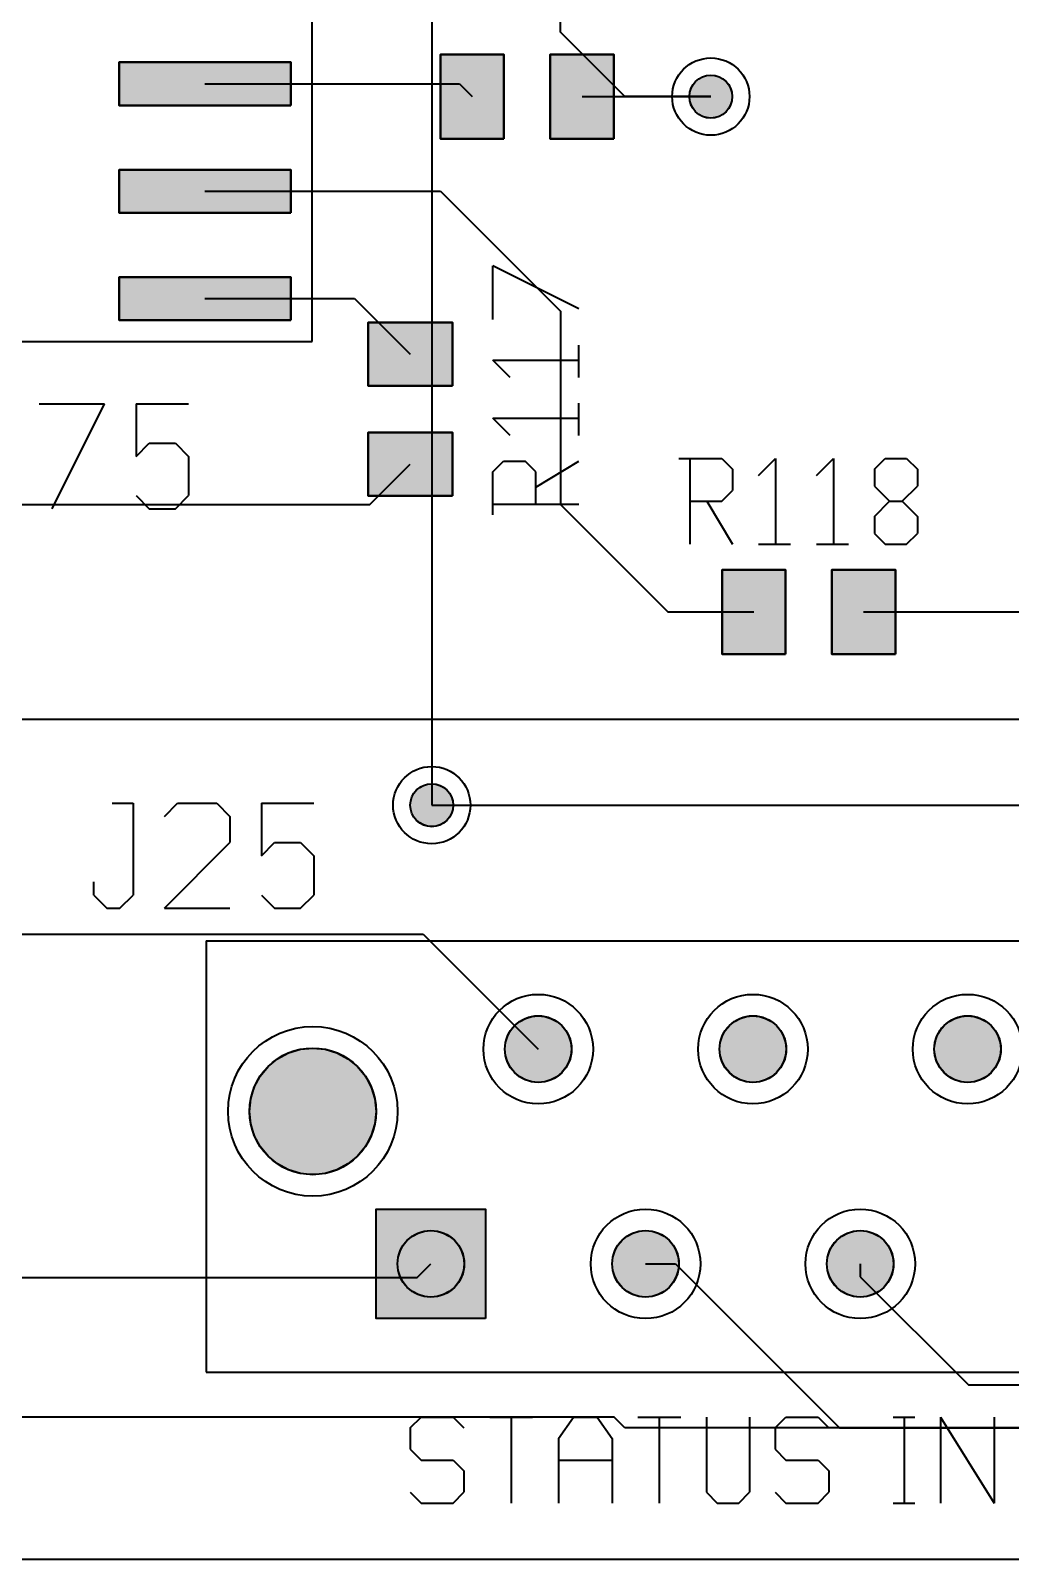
# Model space of a CAD drawing. Header units: millimetres. Extents: x 2 to 157, y 2 to 78.
# Drawn here: x 58.04 to 69.64, y 2.11 to 20.2 of the extents above; entities that cross this region are included whole.
import ezdxf

# ---------------------------------------------------------------- set-up
doc = ezdxf.new("R2010")
doc.units = ezdxf.units.MM
for name, color, linetype in [('bottom_copper', 7, 'Continuous'), ('bottom_silk', 7, 'Continuous'), ('drill_plated', 7, 'Continuous'), ('outline', 7, 'Continuous'), ('top_copper', 7, 'Continuous'), ('top_silk', 7, 'Continuous')]:
    doc.layers.add(name, color=color, linetype=linetype)

msp = doc.modelspace()

# ---------------------------------------------------------------- hatches: boundary and pattern name
at = {"layer": 'bottom_copper', "lineweight": 40}
for points in [[(66.34, 19.368), (66.325, 19.32), (66.302, 19.276), (66.27, 19.238), (66.232, 19.206), (66.188, 19.183), (66.14, 19.168), (66.091, 19.163), (66.041, 19.168), (65.994, 19.183), (65.95, 19.206), (65.911, 19.238), (65.88, 19.276), (65.856, 19.32), (65.842, 19.368), (65.837, 19.418), (65.842, 19.467), (65.856, 19.515), (65.88, 19.559), (65.911, 19.597), (65.95, 19.629), (65.994, 19.652), (66.041, 19.667), (66.091, 19.672), (66.14, 19.667), (66.188, 19.652), (66.232, 19.629), (66.27, 19.597), (66.302, 19.559), (66.325, 19.515), (66.34, 19.467), (66.345, 19.418), (66.34, 19.368)], [(63.038, 10.986), (63.023, 10.938), (63, 10.894), (62.968, 10.856), (62.93, 10.824), (62.886, 10.801), (62.838, 10.786), (62.789, 10.781), (62.739, 10.786), (62.692, 10.801), (62.648, 10.824), (62.609, 10.856), (62.578, 10.894), (62.554, 10.938), (62.54, 10.986), (62.535, 11.036), (62.54, 11.085), (62.554, 11.133), (62.578, 11.177), (62.609, 11.215), (62.648, 11.247), (62.692, 11.27), (62.739, 11.285), (62.789, 11.29), (62.838, 11.285), (62.886, 11.27), (62.93, 11.247), (62.968, 11.215), (63, 11.177), (63.023, 11.133), (63.038, 11.085), (63.043, 11.036), (63.038, 10.986)], [(64.435, 8.073), (64.412, 8), (64.376, 7.932), (64.327, 7.872), (64.267, 7.823), (64.199, 7.787), (64.125, 7.764), (64.049, 7.757), (63.972, 7.764), (63.898, 7.787), (63.83, 7.823), (63.77, 7.872), (63.721, 7.932), (63.685, 8), (63.662, 8.073), (63.655, 8.15), (63.662, 8.227), (63.685, 8.301), (63.721, 8.369), (63.77, 8.429), (63.83, 8.478), (63.898, 8.514), (63.972, 8.536), (64.049, 8.544), (64.125, 8.536), (64.199, 8.514), (64.267, 8.478), (64.327, 8.429), (64.376, 8.369), (64.412, 8.301), (64.435, 8.227), (64.442, 8.15), (64.435, 8.073)], [(66.975, 8.073), (66.952, 8), (66.916, 7.932), (66.867, 7.872), (66.807, 7.823), (66.739, 7.787), (66.665, 7.764), (66.589, 7.757), (66.512, 7.764), (66.438, 7.787), (66.37, 7.823), (66.31, 7.872), (66.261, 7.932), (66.225, 8), (66.202, 8.073), (66.195, 8.15), (66.202, 8.227), (66.225, 8.301), (66.261, 8.369), (66.31, 8.429), (66.37, 8.478), (66.438, 8.514), (66.512, 8.536), (66.589, 8.544), (66.665, 8.536), (66.739, 8.514), (66.807, 8.478), (66.867, 8.429), (66.916, 8.369), (66.952, 8.301), (66.975, 8.227), (66.982, 8.15), (66.975, 8.073)], [(69.515, 8.073), (69.492, 8), (69.456, 7.932), (69.407, 7.872), (69.347, 7.823), (69.279, 7.787), (69.205, 7.764), (69.129, 7.757), (69.052, 7.764), (68.978, 7.787), (68.91, 7.823), (68.85, 7.872), (68.801, 7.932), (68.765, 8), (68.742, 8.073), (68.735, 8.15), (68.742, 8.227), (68.765, 8.301), (68.801, 8.369), (68.85, 8.429), (68.91, 8.478), (68.978, 8.514), (69.052, 8.536), (69.129, 8.544), (69.205, 8.536), (69.279, 8.514), (69.347, 8.478), (69.407, 8.429), (69.456, 8.369), (69.492, 8.301), (69.515, 8.227), (69.522, 8.15), (69.515, 8.073)], [(62.117, 7.268), (62.074, 7.127), (62.005, 6.997), (61.911, 6.884), (61.798, 6.791), (61.668, 6.721), (61.528, 6.679), (61.382, 6.664), (61.235, 6.679), (61.095, 6.721), (60.965, 6.791), (60.852, 6.884), (60.759, 6.997), (60.689, 7.127), (60.647, 7.268), (60.632, 7.414), (60.647, 7.56), (60.689, 7.7), (60.759, 7.83), (60.852, 7.944), (60.965, 8.037), (61.095, 8.106), (61.235, 8.149), (61.382, 8.163), (61.528, 8.149), (61.668, 8.106), (61.798, 8.037), (61.911, 7.944), (62.005, 7.83), (62.074, 7.7), (62.117, 7.56), (62.131, 7.414), (62.117, 7.268)], [(63.426, 4.963), (62.131, 4.963), (62.131, 6.258), (63.426, 6.258), (63.426, 4.963)], [(63.165, 5.533), (63.142, 5.46), (63.106, 5.392), (63.057, 5.332), (62.997, 5.283), (62.929, 5.247), (62.855, 5.224), (62.779, 5.217), (62.702, 5.224), (62.628, 5.247), (62.56, 5.283), (62.5, 5.332), (62.451, 5.392), (62.415, 5.46), (62.392, 5.533), (62.385, 5.61), (62.392, 5.687), (62.415, 5.761), (62.451, 5.829), (62.5, 5.889), (62.56, 5.938), (62.628, 5.974), (62.702, 5.996), (62.779, 6.004), (62.855, 5.996), (62.929, 5.974), (62.997, 5.938), (63.057, 5.889), (63.106, 5.829), (63.142, 5.761), (63.165, 5.687), (63.172, 5.61), (63.165, 5.533)], [(65.705, 5.533), (65.682, 5.46), (65.646, 5.392), (65.597, 5.332), (65.537, 5.283), (65.469, 5.247), (65.395, 5.224), (65.319, 5.217), (65.242, 5.224), (65.168, 5.247), (65.1, 5.283), (65.04, 5.332), (64.991, 5.392), (64.955, 5.46), (64.932, 5.533), (64.925, 5.61), (64.932, 5.687), (64.955, 5.761), (64.991, 5.829), (65.04, 5.889), (65.1, 5.938), (65.168, 5.974), (65.242, 5.996), (65.319, 6.004), (65.395, 5.996), (65.469, 5.974), (65.537, 5.938), (65.597, 5.889), (65.646, 5.829), (65.682, 5.761), (65.705, 5.687), (65.712, 5.61), (65.705, 5.533)], [(68.245, 5.533), (68.222, 5.46), (68.186, 5.392), (68.137, 5.332), (68.077, 5.283), (68.009, 5.247), (67.935, 5.224), (67.859, 5.217), (67.782, 5.224), (67.708, 5.247), (67.64, 5.283), (67.58, 5.332), (67.531, 5.392), (67.495, 5.46), (67.472, 5.533), (67.465, 5.61), (67.472, 5.687), (67.495, 5.761), (67.531, 5.829), (67.58, 5.889), (67.64, 5.938), (67.708, 5.974), (67.782, 5.996), (67.859, 6.004), (67.935, 5.996), (68.009, 5.974), (68.077, 5.938), (68.137, 5.889), (68.186, 5.829), (68.222, 5.761), (68.245, 5.687), (68.252, 5.61), (68.245, 5.533)]]:
    msp.add_hatch(color=7, dxfattribs=at).paths.add_polyline_path(points, flags=0)
at = {"layer": 'drill_plated', "lineweight": 40}
for points in [[(66.34, 19.368), (66.325, 19.32), (66.302, 19.276), (66.27, 19.238), (66.232, 19.206), (66.188, 19.183), (66.14, 19.168), (66.091, 19.163), (66.041, 19.168), (65.994, 19.183), (65.95, 19.206), (65.911, 19.238), (65.88, 19.276), (65.856, 19.32), (65.842, 19.368), (65.837, 19.418), (65.842, 19.467), (65.856, 19.515), (65.88, 19.559), (65.911, 19.597), (65.95, 19.629), (65.994, 19.652), (66.041, 19.667), (66.091, 19.672), (66.14, 19.667), (66.188, 19.652), (66.232, 19.629), (66.27, 19.597), (66.302, 19.559), (66.325, 19.515), (66.34, 19.467), (66.345, 19.418), (66.34, 19.368)], [(63.038, 10.986), (63.023, 10.938), (63, 10.894), (62.968, 10.856), (62.93, 10.824), (62.886, 10.801), (62.838, 10.786), (62.789, 10.781), (62.739, 10.786), (62.692, 10.801), (62.648, 10.824), (62.609, 10.856), (62.578, 10.894), (62.554, 10.938), (62.54, 10.986), (62.535, 11.036), (62.54, 11.085), (62.554, 11.133), (62.578, 11.177), (62.609, 11.215), (62.648, 11.247), (62.692, 11.27), (62.739, 11.285), (62.789, 11.29), (62.838, 11.285), (62.886, 11.27), (62.93, 11.247), (62.968, 11.215), (63, 11.177), (63.023, 11.133), (63.038, 11.085), (63.043, 11.036), (63.038, 10.986)], [(64.435, 8.073), (64.412, 8), (64.376, 7.932), (64.327, 7.872), (64.267, 7.823), (64.199, 7.787), (64.125, 7.764), (64.049, 7.757), (63.972, 7.764), (63.898, 7.787), (63.83, 7.823), (63.77, 7.872), (63.721, 7.932), (63.685, 8), (63.662, 8.073), (63.655, 8.15), (63.662, 8.227), (63.685, 8.301), (63.721, 8.369), (63.77, 8.429), (63.83, 8.478), (63.898, 8.514), (63.972, 8.536), (64.049, 8.544), (64.125, 8.536), (64.199, 8.514), (64.267, 8.478), (64.327, 8.429), (64.376, 8.369), (64.412, 8.301), (64.435, 8.227), (64.442, 8.15), (64.435, 8.073)], [(66.975, 8.073), (66.952, 8), (66.916, 7.932), (66.867, 7.872), (66.807, 7.823), (66.739, 7.787), (66.665, 7.764), (66.589, 7.757), (66.512, 7.764), (66.438, 7.787), (66.37, 7.823), (66.31, 7.872), (66.261, 7.932), (66.225, 8), (66.202, 8.073), (66.195, 8.15), (66.202, 8.227), (66.225, 8.301), (66.261, 8.369), (66.31, 8.429), (66.37, 8.478), (66.438, 8.514), (66.512, 8.536), (66.589, 8.544), (66.665, 8.536), (66.739, 8.514), (66.807, 8.478), (66.867, 8.429), (66.916, 8.369), (66.952, 8.301), (66.975, 8.227), (66.982, 8.15), (66.975, 8.073)], [(69.515, 8.073), (69.492, 8), (69.456, 7.932), (69.407, 7.872), (69.347, 7.823), (69.279, 7.787), (69.205, 7.764), (69.129, 7.757), (69.052, 7.764), (68.978, 7.787), (68.91, 7.823), (68.85, 7.872), (68.801, 7.932), (68.765, 8), (68.742, 8.073), (68.735, 8.15), (68.742, 8.227), (68.765, 8.301), (68.801, 8.369), (68.85, 8.429), (68.91, 8.478), (68.978, 8.514), (69.052, 8.536), (69.129, 8.544), (69.205, 8.536), (69.279, 8.514), (69.347, 8.478), (69.407, 8.429), (69.456, 8.369), (69.492, 8.301), (69.515, 8.227), (69.522, 8.15), (69.515, 8.073)], [(62.117, 7.268), (62.074, 7.127), (62.005, 6.997), (61.911, 6.884), (61.798, 6.791), (61.668, 6.721), (61.528, 6.679), (61.382, 6.664), (61.235, 6.679), (61.095, 6.721), (60.965, 6.791), (60.852, 6.884), (60.759, 6.997), (60.689, 7.127), (60.647, 7.268), (60.632, 7.414), (60.647, 7.56), (60.689, 7.7), (60.759, 7.83), (60.852, 7.944), (60.965, 8.037), (61.095, 8.106), (61.235, 8.149), (61.382, 8.163), (61.528, 8.149), (61.668, 8.106), (61.798, 8.037), (61.911, 7.944), (62.005, 7.83), (62.074, 7.7), (62.117, 7.56), (62.131, 7.414), (62.117, 7.268)], [(63.165, 5.533), (63.142, 5.46), (63.106, 5.392), (63.057, 5.332), (62.997, 5.283), (62.929, 5.247), (62.855, 5.224), (62.779, 5.217), (62.702, 5.224), (62.628, 5.247), (62.56, 5.283), (62.5, 5.332), (62.451, 5.392), (62.415, 5.46), (62.392, 5.533), (62.385, 5.61), (62.392, 5.687), (62.415, 5.761), (62.451, 5.829), (62.5, 5.889), (62.56, 5.938), (62.628, 5.974), (62.702, 5.996), (62.779, 6.004), (62.855, 5.996), (62.929, 5.974), (62.997, 5.938), (63.057, 5.889), (63.106, 5.829), (63.142, 5.761), (63.165, 5.687), (63.172, 5.61), (63.165, 5.533)], [(65.705, 5.533), (65.682, 5.46), (65.646, 5.392), (65.597, 5.332), (65.537, 5.283), (65.469, 5.247), (65.395, 5.224), (65.319, 5.217), (65.242, 5.224), (65.168, 5.247), (65.1, 5.283), (65.04, 5.332), (64.991, 5.392), (64.955, 5.46), (64.932, 5.533), (64.925, 5.61), (64.932, 5.687), (64.955, 5.761), (64.991, 5.829), (65.04, 5.889), (65.1, 5.938), (65.168, 5.974), (65.242, 5.996), (65.319, 6.004), (65.395, 5.996), (65.469, 5.974), (65.537, 5.938), (65.597, 5.889), (65.646, 5.829), (65.682, 5.761), (65.705, 5.687), (65.712, 5.61), (65.705, 5.533)], [(68.245, 5.533), (68.222, 5.46), (68.186, 5.392), (68.137, 5.332), (68.077, 5.283), (68.009, 5.247), (67.935, 5.224), (67.859, 5.217), (67.782, 5.224), (67.708, 5.247), (67.64, 5.283), (67.58, 5.332), (67.531, 5.392), (67.495, 5.46), (67.472, 5.533), (67.465, 5.61), (67.472, 5.687), (67.495, 5.761), (67.531, 5.829), (67.58, 5.889), (67.64, 5.938), (67.708, 5.974), (67.782, 5.996), (67.859, 6.004), (67.935, 5.996), (68.009, 5.974), (68.077, 5.938), (68.137, 5.889), (68.186, 5.829), (68.222, 5.761), (68.245, 5.687), (68.252, 5.61), (68.245, 5.533)]]:
    msp.add_hatch(color=7, dxfattribs=at).paths.add_polyline_path(points, flags=0)
at = {"layer": 'top_copper', "lineweight": 40}
for points in [[(63.642, 18.918), (62.892, 18.918), (62.892, 19.917), (63.642, 19.917), (63.642, 18.918)], [(64.942, 18.918), (64.192, 18.918), (64.192, 19.917), (64.942, 19.917), (64.942, 18.918)], [(61.122, 19.314), (59.09, 19.314), (59.09, 19.823), (61.122, 19.823), (61.122, 19.314)], [(66.34, 19.368), (66.325, 19.32), (66.302, 19.276), (66.27, 19.238), (66.232, 19.206), (66.188, 19.183), (66.14, 19.168), (66.091, 19.163), (66.041, 19.168), (65.994, 19.183), (65.95, 19.206), (65.911, 19.238), (65.88, 19.276), (65.856, 19.32), (65.842, 19.368), (65.837, 19.418), (65.842, 19.467), (65.856, 19.515), (65.88, 19.559), (65.911, 19.597), (65.95, 19.629), (65.994, 19.652), (66.041, 19.667), (66.091, 19.672), (66.14, 19.667), (66.188, 19.652), (66.232, 19.629), (66.27, 19.597), (66.302, 19.559), (66.325, 19.515), (66.34, 19.467), (66.345, 19.418), (66.34, 19.368)], [(61.122, 18.044), (59.09, 18.044), (59.09, 18.552), (61.122, 18.552), (61.122, 18.044)], [(61.122, 16.774), (59.09, 16.774), (59.09, 17.282), (61.122, 17.282), (61.122, 16.774)], [(63.035, 15.995), (62.035, 15.995), (62.035, 16.744), (63.035, 16.744), (63.035, 15.995)], [(63.035, 14.695), (62.035, 14.695), (62.035, 15.444), (63.035, 15.444), (63.035, 14.695)], [(66.974, 12.822), (66.224, 12.822), (66.224, 13.821), (66.974, 13.821), (66.974, 12.822)], [(68.274, 12.822), (67.524, 12.822), (67.524, 13.821), (68.274, 13.821), (68.274, 12.822)], [(63.038, 10.986), (63.023, 10.938), (63, 10.894), (62.968, 10.856), (62.93, 10.824), (62.886, 10.801), (62.838, 10.786), (62.789, 10.781), (62.739, 10.786), (62.692, 10.801), (62.648, 10.824), (62.609, 10.856), (62.578, 10.894), (62.554, 10.938), (62.54, 10.986), (62.535, 11.036), (62.54, 11.085), (62.554, 11.133), (62.578, 11.177), (62.609, 11.215), (62.648, 11.247), (62.692, 11.27), (62.739, 11.285), (62.789, 11.29), (62.838, 11.285), (62.886, 11.27), (62.93, 11.247), (62.968, 11.215), (63, 11.177), (63.023, 11.133), (63.038, 11.085), (63.043, 11.036), (63.038, 10.986)], [(64.435, 8.073), (64.412, 8), (64.376, 7.932), (64.327, 7.872), (64.267, 7.823), (64.199, 7.787), (64.125, 7.764), (64.049, 7.757), (63.972, 7.764), (63.898, 7.787), (63.83, 7.823), (63.77, 7.872), (63.721, 7.932), (63.685, 8), (63.662, 8.073), (63.655, 8.15), (63.662, 8.227), (63.685, 8.301), (63.721, 8.369), (63.77, 8.429), (63.83, 8.478), (63.898, 8.514), (63.972, 8.536), (64.049, 8.544), (64.125, 8.536), (64.199, 8.514), (64.267, 8.478), (64.327, 8.429), (64.376, 8.369), (64.412, 8.301), (64.435, 8.227), (64.442, 8.15), (64.435, 8.073)], [(66.975, 8.073), (66.952, 8), (66.916, 7.932), (66.867, 7.872), (66.807, 7.823), (66.739, 7.787), (66.665, 7.764), (66.589, 7.757), (66.512, 7.764), (66.438, 7.787), (66.37, 7.823), (66.31, 7.872), (66.261, 7.932), (66.225, 8), (66.202, 8.073), (66.195, 8.15), (66.202, 8.227), (66.225, 8.301), (66.261, 8.369), (66.31, 8.429), (66.37, 8.478), (66.438, 8.514), (66.512, 8.536), (66.589, 8.544), (66.665, 8.536), (66.739, 8.514), (66.807, 8.478), (66.867, 8.429), (66.916, 8.369), (66.952, 8.301), (66.975, 8.227), (66.982, 8.15), (66.975, 8.073)], [(69.515, 8.073), (69.492, 8), (69.456, 7.932), (69.407, 7.872), (69.347, 7.823), (69.279, 7.787), (69.205, 7.764), (69.129, 7.757), (69.052, 7.764), (68.978, 7.787), (68.91, 7.823), (68.85, 7.872), (68.801, 7.932), (68.765, 8), (68.742, 8.073), (68.735, 8.15), (68.742, 8.227), (68.765, 8.301), (68.801, 8.369), (68.85, 8.429), (68.91, 8.478), (68.978, 8.514), (69.052, 8.536), (69.129, 8.544), (69.205, 8.536), (69.279, 8.514), (69.347, 8.478), (69.407, 8.429), (69.456, 8.369), (69.492, 8.301), (69.515, 8.227), (69.522, 8.15), (69.515, 8.073)], [(62.117, 7.268), (62.074, 7.127), (62.005, 6.997), (61.911, 6.884), (61.798, 6.791), (61.668, 6.721), (61.528, 6.679), (61.382, 6.664), (61.235, 6.679), (61.095, 6.721), (60.965, 6.791), (60.852, 6.884), (60.759, 6.997), (60.689, 7.127), (60.647, 7.268), (60.632, 7.414), (60.647, 7.56), (60.689, 7.7), (60.759, 7.83), (60.852, 7.944), (60.965, 8.037), (61.095, 8.106), (61.235, 8.149), (61.382, 8.163), (61.528, 8.149), (61.668, 8.106), (61.798, 8.037), (61.911, 7.944), (62.005, 7.83), (62.074, 7.7), (62.117, 7.56), (62.131, 7.414), (62.117, 7.268)], [(63.426, 4.963), (62.131, 4.963), (62.131, 6.258), (63.426, 6.258), (63.426, 4.963)], [(63.165, 5.533), (63.142, 5.46), (63.106, 5.392), (63.057, 5.332), (62.997, 5.283), (62.929, 5.247), (62.855, 5.224), (62.779, 5.217), (62.702, 5.224), (62.628, 5.247), (62.56, 5.283), (62.5, 5.332), (62.451, 5.392), (62.415, 5.46), (62.392, 5.533), (62.385, 5.61), (62.392, 5.687), (62.415, 5.761), (62.451, 5.829), (62.5, 5.889), (62.56, 5.938), (62.628, 5.974), (62.702, 5.996), (62.779, 6.004), (62.855, 5.996), (62.929, 5.974), (62.997, 5.938), (63.057, 5.889), (63.106, 5.829), (63.142, 5.761), (63.165, 5.687), (63.172, 5.61), (63.165, 5.533)], [(65.705, 5.533), (65.682, 5.46), (65.646, 5.392), (65.597, 5.332), (65.537, 5.283), (65.469, 5.247), (65.395, 5.224), (65.319, 5.217), (65.242, 5.224), (65.168, 5.247), (65.1, 5.283), (65.04, 5.332), (64.991, 5.392), (64.955, 5.46), (64.932, 5.533), (64.925, 5.61), (64.932, 5.687), (64.955, 5.761), (64.991, 5.829), (65.04, 5.889), (65.1, 5.938), (65.168, 5.974), (65.242, 5.996), (65.319, 6.004), (65.395, 5.996), (65.469, 5.974), (65.537, 5.938), (65.597, 5.889), (65.646, 5.829), (65.682, 5.761), (65.705, 5.687), (65.712, 5.61), (65.705, 5.533)], [(68.245, 5.533), (68.222, 5.46), (68.186, 5.392), (68.137, 5.332), (68.077, 5.283), (68.009, 5.247), (67.935, 5.224), (67.859, 5.217), (67.782, 5.224), (67.708, 5.247), (67.64, 5.283), (67.58, 5.332), (67.531, 5.392), (67.495, 5.46), (67.472, 5.533), (67.465, 5.61), (67.472, 5.687), (67.495, 5.761), (67.531, 5.829), (67.58, 5.889), (67.64, 5.938), (67.708, 5.974), (67.782, 5.996), (67.859, 6.004), (67.935, 5.996), (68.009, 5.974), (68.077, 5.938), (68.137, 5.889), (68.186, 5.829), (68.222, 5.761), (68.245, 5.687), (68.252, 5.61), (68.245, 5.533)]]:
    msp.add_hatch(color=7, dxfattribs=at).paths.add_polyline_path(points, flags=0)

# ---------------------------------------------------------------- linework, layer by layer
at = {"layer": 'bottom_copper', "color": 7, "lineweight": 40}
for p, q in [((62.789, 42.023), (62.789, 11.036)), ((64.313, 20.18), (64.313, 37.452)), ((65.075, 19.418), (64.313, 20.18)), ((66.091, 19.418), (65.075, 19.418)), ((62.131, 6.258), (63.426, 6.258)), ((62.131, 4.963), (62.131, 6.258)), ((63.426, 6.258), (63.426, 4.963)), ((65.319, 5.61), (65.674, 5.61)), ((65.674, 5.61), (67.615, 3.67)), ((67.859, 5.61), (67.859, 5.458)), ((67.859, 5.458), (69.139, 4.178)), ((63.426, 4.963), (62.131, 4.963)), ((69.139, 4.178), (77.775, 4.178)), ((67.615, 3.67), (78.029, 3.67))]:
    msp.add_line(p, q, dxfattribs=at)
for points in [[(66.34, 19.368), (66.325, 19.32), (66.302, 19.276), (66.27, 19.238), (66.232, 19.206), (66.188, 19.183), (66.14, 19.168), (66.091, 19.163), (66.041, 19.168), (65.994, 19.183), (65.95, 19.206), (65.911, 19.238), (65.88, 19.276), (65.856, 19.32), (65.842, 19.368), (65.837, 19.418), (65.842, 19.467), (65.856, 19.515), (65.88, 19.559), (65.911, 19.597), (65.95, 19.629), (65.994, 19.652), (66.041, 19.667), (66.091, 19.672), (66.14, 19.667), (66.188, 19.652), (66.232, 19.629), (66.27, 19.597), (66.302, 19.559), (66.325, 19.515), (66.34, 19.467), (66.345, 19.418), (66.34, 19.368)], [(63.038, 10.986), (63.023, 10.938), (63, 10.894), (62.968, 10.856), (62.93, 10.824), (62.886, 10.801), (62.838, 10.786), (62.789, 10.781), (62.739, 10.786), (62.692, 10.801), (62.648, 10.824), (62.609, 10.856), (62.578, 10.894), (62.554, 10.938), (62.54, 10.986), (62.535, 11.036), (62.54, 11.085), (62.554, 11.133), (62.578, 11.177), (62.609, 11.215), (62.648, 11.247), (62.692, 11.27), (62.739, 11.285), (62.789, 11.29), (62.838, 11.285), (62.886, 11.27), (62.93, 11.247), (62.968, 11.215), (63, 11.177), (63.023, 11.133), (63.038, 11.085), (63.043, 11.036), (63.038, 10.986)], [(64.435, 8.073), (64.412, 8), (64.376, 7.932), (64.327, 7.872), (64.267, 7.823), (64.199, 7.787), (64.125, 7.764), (64.049, 7.757), (63.972, 7.764), (63.898, 7.787), (63.83, 7.823), (63.77, 7.872), (63.721, 7.932), (63.685, 8), (63.662, 8.073), (63.655, 8.15), (63.662, 8.227), (63.685, 8.301), (63.721, 8.369), (63.77, 8.429), (63.83, 8.478), (63.898, 8.514), (63.972, 8.536), (64.049, 8.544), (64.125, 8.536), (64.199, 8.514), (64.267, 8.478), (64.327, 8.429), (64.376, 8.369), (64.412, 8.301), (64.435, 8.227), (64.442, 8.15), (64.435, 8.073)], [(66.975, 8.073), (66.952, 8), (66.916, 7.932), (66.867, 7.872), (66.807, 7.823), (66.739, 7.787), (66.665, 7.764), (66.589, 7.757), (66.512, 7.764), (66.438, 7.787), (66.37, 7.823), (66.31, 7.872), (66.261, 7.932), (66.225, 8), (66.202, 8.073), (66.195, 8.15), (66.202, 8.227), (66.225, 8.301), (66.261, 8.369), (66.31, 8.429), (66.37, 8.478), (66.438, 8.514), (66.512, 8.536), (66.589, 8.544), (66.665, 8.536), (66.739, 8.514), (66.807, 8.478), (66.867, 8.429), (66.916, 8.369), (66.952, 8.301), (66.975, 8.227), (66.982, 8.15), (66.975, 8.073)], [(69.515, 8.073), (69.492, 8), (69.456, 7.932), (69.407, 7.872), (69.347, 7.823), (69.279, 7.787), (69.205, 7.764), (69.129, 7.757), (69.052, 7.764), (68.978, 7.787), (68.91, 7.823), (68.85, 7.872), (68.801, 7.932), (68.765, 8), (68.742, 8.073), (68.735, 8.15), (68.742, 8.227), (68.765, 8.301), (68.801, 8.369), (68.85, 8.429), (68.91, 8.478), (68.978, 8.514), (69.052, 8.536), (69.129, 8.544), (69.205, 8.536), (69.279, 8.514), (69.347, 8.478), (69.407, 8.429), (69.456, 8.369), (69.492, 8.301), (69.515, 8.227), (69.522, 8.15), (69.515, 8.073)], [(62.117, 7.268), (62.074, 7.127), (62.005, 6.997), (61.911, 6.884), (61.798, 6.791), (61.668, 6.721), (61.528, 6.679), (61.382, 6.664), (61.235, 6.679), (61.095, 6.721), (60.965, 6.791), (60.852, 6.884), (60.759, 6.997), (60.689, 7.127), (60.647, 7.268), (60.632, 7.414), (60.647, 7.56), (60.689, 7.7), (60.759, 7.83), (60.852, 7.944), (60.965, 8.037), (61.095, 8.106), (61.235, 8.149), (61.382, 8.163), (61.528, 8.149), (61.668, 8.106), (61.798, 8.037), (61.911, 7.944), (62.005, 7.83), (62.074, 7.7), (62.117, 7.56), (62.131, 7.414), (62.117, 7.268)], [(63.426, 4.963), (62.131, 4.963), (62.131, 6.258), (63.426, 6.258), (63.426, 4.963)], [(63.165, 5.533), (63.142, 5.46), (63.106, 5.392), (63.057, 5.332), (62.997, 5.283), (62.929, 5.247), (62.855, 5.224), (62.779, 5.217), (62.702, 5.224), (62.628, 5.247), (62.56, 5.283), (62.5, 5.332), (62.451, 5.392), (62.415, 5.46), (62.392, 5.533), (62.385, 5.61), (62.392, 5.687), (62.415, 5.761), (62.451, 5.829), (62.5, 5.889), (62.56, 5.938), (62.628, 5.974), (62.702, 5.996), (62.779, 6.004), (62.855, 5.996), (62.929, 5.974), (62.997, 5.938), (63.057, 5.889), (63.106, 5.829), (63.142, 5.761), (63.165, 5.687), (63.172, 5.61), (63.165, 5.533)], [(65.705, 5.533), (65.682, 5.46), (65.646, 5.392), (65.597, 5.332), (65.537, 5.283), (65.469, 5.247), (65.395, 5.224), (65.319, 5.217), (65.242, 5.224), (65.168, 5.247), (65.1, 5.283), (65.04, 5.332), (64.991, 5.392), (64.955, 5.46), (64.932, 5.533), (64.925, 5.61), (64.932, 5.687), (64.955, 5.761), (64.991, 5.829), (65.04, 5.889), (65.1, 5.938), (65.168, 5.974), (65.242, 5.996), (65.319, 6.004), (65.395, 5.996), (65.469, 5.974), (65.537, 5.938), (65.597, 5.889), (65.646, 5.829), (65.682, 5.761), (65.705, 5.687), (65.712, 5.61), (65.705, 5.533)], [(68.245, 5.533), (68.222, 5.46), (68.186, 5.392), (68.137, 5.332), (68.077, 5.283), (68.009, 5.247), (67.935, 5.224), (67.859, 5.217), (67.782, 5.224), (67.708, 5.247), (67.64, 5.283), (67.58, 5.332), (67.531, 5.392), (67.495, 5.46), (67.472, 5.533), (67.465, 5.61), (67.472, 5.687), (67.495, 5.761), (67.531, 5.829), (67.58, 5.889), (67.64, 5.938), (67.708, 5.974), (67.782, 5.996), (67.859, 6.004), (67.935, 5.996), (68.009, 5.974), (68.077, 5.938), (68.137, 5.889), (68.186, 5.829), (68.222, 5.761), (68.245, 5.687), (68.252, 5.61), (68.245, 5.533)]]:
    msp.add_lwpolyline(points, close=True, dxfattribs=at)
for centre, major_axis in [((66.091, 19.418), (0.457, 0)), ((66.091, 19.418), (0.254, 0)), ((62.789, 11.036), (0.457, 0)), ((62.789, 11.036), (0.254, 0)), ((64.049, 8.15), (0.648, 0)), ((66.589, 8.15), (0.648, 0)), ((69.129, 8.15), (0.648, 0)), ((64.049, 8.15), (0.394, 0)), ((66.589, 8.15), (0.394, 0)), ((69.129, 8.15), (0.394, 0)), ((61.382, 7.414), (1.003, 0)), ((61.382, 7.414), (0.749, 0)), ((65.319, 5.61), (0.648, 0)), ((67.859, 5.61), (0.648, 0)), ((62.779, 5.61), (0.394, 0)), ((65.319, 5.61), (0.394, 0)), ((67.859, 5.61), (0.394, 0))]:
    msp.add_ellipse(centre, major_axis=major_axis, ratio=1, dxfattribs=at)
at = {"layer": 'bottom_silk', "color": 7, "lineweight": 40}
msp.add_line((156.635, 2.113), (1.635, 2.113), dxfattribs=at)
at = {"layer": 'drill_plated', "color": 7, "lineweight": 40}
for points in [[(66.34, 19.368), (66.325, 19.32), (66.302, 19.276), (66.27, 19.238), (66.232, 19.206), (66.188, 19.183), (66.14, 19.168), (66.091, 19.163), (66.041, 19.168), (65.994, 19.183), (65.95, 19.206), (65.911, 19.238), (65.88, 19.276), (65.856, 19.32), (65.842, 19.368), (65.837, 19.418), (65.842, 19.467), (65.856, 19.515), (65.88, 19.559), (65.911, 19.597), (65.95, 19.629), (65.994, 19.652), (66.041, 19.667), (66.091, 19.672), (66.14, 19.667), (66.188, 19.652), (66.232, 19.629), (66.27, 19.597), (66.302, 19.559), (66.325, 19.515), (66.34, 19.467), (66.345, 19.418), (66.34, 19.368)], [(63.038, 10.986), (63.023, 10.938), (63, 10.894), (62.968, 10.856), (62.93, 10.824), (62.886, 10.801), (62.838, 10.786), (62.789, 10.781), (62.739, 10.786), (62.692, 10.801), (62.648, 10.824), (62.609, 10.856), (62.578, 10.894), (62.554, 10.938), (62.54, 10.986), (62.535, 11.036), (62.54, 11.085), (62.554, 11.133), (62.578, 11.177), (62.609, 11.215), (62.648, 11.247), (62.692, 11.27), (62.739, 11.285), (62.789, 11.29), (62.838, 11.285), (62.886, 11.27), (62.93, 11.247), (62.968, 11.215), (63, 11.177), (63.023, 11.133), (63.038, 11.085), (63.043, 11.036), (63.038, 10.986)], [(64.435, 8.073), (64.412, 8), (64.376, 7.932), (64.327, 7.872), (64.267, 7.823), (64.199, 7.787), (64.125, 7.764), (64.049, 7.757), (63.972, 7.764), (63.898, 7.787), (63.83, 7.823), (63.77, 7.872), (63.721, 7.932), (63.685, 8), (63.662, 8.073), (63.655, 8.15), (63.662, 8.227), (63.685, 8.301), (63.721, 8.369), (63.77, 8.429), (63.83, 8.478), (63.898, 8.514), (63.972, 8.536), (64.049, 8.544), (64.125, 8.536), (64.199, 8.514), (64.267, 8.478), (64.327, 8.429), (64.376, 8.369), (64.412, 8.301), (64.435, 8.227), (64.442, 8.15), (64.435, 8.073)], [(66.975, 8.073), (66.952, 8), (66.916, 7.932), (66.867, 7.872), (66.807, 7.823), (66.739, 7.787), (66.665, 7.764), (66.589, 7.757), (66.512, 7.764), (66.438, 7.787), (66.37, 7.823), (66.31, 7.872), (66.261, 7.932), (66.225, 8), (66.202, 8.073), (66.195, 8.15), (66.202, 8.227), (66.225, 8.301), (66.261, 8.369), (66.31, 8.429), (66.37, 8.478), (66.438, 8.514), (66.512, 8.536), (66.589, 8.544), (66.665, 8.536), (66.739, 8.514), (66.807, 8.478), (66.867, 8.429), (66.916, 8.369), (66.952, 8.301), (66.975, 8.227), (66.982, 8.15), (66.975, 8.073)], [(69.515, 8.073), (69.492, 8), (69.456, 7.932), (69.407, 7.872), (69.347, 7.823), (69.279, 7.787), (69.205, 7.764), (69.129, 7.757), (69.052, 7.764), (68.978, 7.787), (68.91, 7.823), (68.85, 7.872), (68.801, 7.932), (68.765, 8), (68.742, 8.073), (68.735, 8.15), (68.742, 8.227), (68.765, 8.301), (68.801, 8.369), (68.85, 8.429), (68.91, 8.478), (68.978, 8.514), (69.052, 8.536), (69.129, 8.544), (69.205, 8.536), (69.279, 8.514), (69.347, 8.478), (69.407, 8.429), (69.456, 8.369), (69.492, 8.301), (69.515, 8.227), (69.522, 8.15), (69.515, 8.073)], [(62.117, 7.268), (62.074, 7.127), (62.005, 6.997), (61.911, 6.884), (61.798, 6.791), (61.668, 6.721), (61.528, 6.679), (61.382, 6.664), (61.235, 6.679), (61.095, 6.721), (60.965, 6.791), (60.852, 6.884), (60.759, 6.997), (60.689, 7.127), (60.647, 7.268), (60.632, 7.414), (60.647, 7.56), (60.689, 7.7), (60.759, 7.83), (60.852, 7.944), (60.965, 8.037), (61.095, 8.106), (61.235, 8.149), (61.382, 8.163), (61.528, 8.149), (61.668, 8.106), (61.798, 8.037), (61.911, 7.944), (62.005, 7.83), (62.074, 7.7), (62.117, 7.56), (62.131, 7.414), (62.117, 7.268)], [(63.165, 5.533), (63.142, 5.46), (63.106, 5.392), (63.057, 5.332), (62.997, 5.283), (62.929, 5.247), (62.855, 5.224), (62.779, 5.217), (62.702, 5.224), (62.628, 5.247), (62.56, 5.283), (62.5, 5.332), (62.451, 5.392), (62.415, 5.46), (62.392, 5.533), (62.385, 5.61), (62.392, 5.687), (62.415, 5.761), (62.451, 5.829), (62.5, 5.889), (62.56, 5.938), (62.628, 5.974), (62.702, 5.996), (62.779, 6.004), (62.855, 5.996), (62.929, 5.974), (62.997, 5.938), (63.057, 5.889), (63.106, 5.829), (63.142, 5.761), (63.165, 5.687), (63.172, 5.61), (63.165, 5.533)], [(65.705, 5.533), (65.682, 5.46), (65.646, 5.392), (65.597, 5.332), (65.537, 5.283), (65.469, 5.247), (65.395, 5.224), (65.319, 5.217), (65.242, 5.224), (65.168, 5.247), (65.1, 5.283), (65.04, 5.332), (64.991, 5.392), (64.955, 5.46), (64.932, 5.533), (64.925, 5.61), (64.932, 5.687), (64.955, 5.761), (64.991, 5.829), (65.04, 5.889), (65.1, 5.938), (65.168, 5.974), (65.242, 5.996), (65.319, 6.004), (65.395, 5.996), (65.469, 5.974), (65.537, 5.938), (65.597, 5.889), (65.646, 5.829), (65.682, 5.761), (65.705, 5.687), (65.712, 5.61), (65.705, 5.533)], [(68.245, 5.533), (68.222, 5.46), (68.186, 5.392), (68.137, 5.332), (68.077, 5.283), (68.009, 5.247), (67.935, 5.224), (67.859, 5.217), (67.782, 5.224), (67.708, 5.247), (67.64, 5.283), (67.58, 5.332), (67.531, 5.392), (67.495, 5.46), (67.472, 5.533), (67.465, 5.61), (67.472, 5.687), (67.495, 5.761), (67.531, 5.829), (67.58, 5.889), (67.64, 5.938), (67.708, 5.974), (67.782, 5.996), (67.859, 6.004), (67.935, 5.996), (68.009, 5.974), (68.077, 5.938), (68.137, 5.889), (68.186, 5.829), (68.222, 5.761), (68.245, 5.687), (68.252, 5.61), (68.245, 5.533)]]:
    msp.add_lwpolyline(points, close=True, dxfattribs=at)
for centre, major_axis in [((66.091, 19.418), (0.254, 0)), ((62.789, 11.036), (0.254, 0)), ((64.049, 8.15), (0.394, 0)), ((66.589, 8.15), (0.394, 0)), ((69.129, 8.15), (0.394, 0)), ((61.382, 7.414), (0.749, 0)), ((62.779, 5.61), (0.394, 0)), ((65.319, 5.61), (0.394, 0)), ((67.859, 5.61), (0.394, 0))]:
    msp.add_ellipse(centre, major_axis=major_axis, ratio=1, dxfattribs=at)
at = {"layer": 'outline', "color": 7, "lineweight": 40}
msp.add_line((156.635, 2.113), (1.635, 2.113), dxfattribs=at)
at = {"layer": 'top_copper', "color": 7, "lineweight": 40}
for p, q in [((63.642, 19.917), (62.892, 19.917)), ((62.892, 19.917), (62.892, 18.918)), ((63.642, 18.918), (63.642, 19.917)), ((64.942, 19.917), (64.192, 19.917)), ((64.192, 19.917), (64.192, 18.918)), ((64.942, 18.918), (64.942, 19.917)), ((59.09, 19.823), (59.09, 19.314)), ((61.122, 19.823), (59.09, 19.823)), ((61.122, 19.314), (61.122, 19.823)), ((60.106, 19.569), (63.116, 19.569)), ((63.116, 19.569), (63.267, 19.418)), ((64.567, 19.418), (66.091, 19.418)), ((59.09, 19.314), (61.122, 19.314)), ((62.892, 18.918), (63.642, 18.918)), ((64.192, 18.918), (64.942, 18.918)), ((59.09, 18.552), (59.09, 18.044)), ((61.122, 18.552), (59.09, 18.552)), ((61.122, 18.044), (61.122, 18.552)), ((60.106, 18.299), (62.892, 18.299)), ((62.892, 18.299), (64.313, 16.878)), ((59.09, 18.044), (61.122, 18.044)), ((59.09, 17.282), (59.09, 16.774)), ((61.122, 17.282), (59.09, 17.282)), ((61.122, 16.774), (61.122, 17.282)), ((60.106, 17.029), (61.876, 17.029)), ((61.876, 17.029), (62.535, 16.369)), ((64.313, 16.878), (64.313, 14.591)), ((59.09, 16.774), (61.122, 16.774)), ((62.035, 16.744), (62.035, 15.995)), ((63.035, 16.744), (62.035, 16.744)), ((63.035, 15.995), (63.035, 16.744)), ((62.035, 15.995), (63.035, 15.995)), ((62.035, 15.444), (62.035, 14.695)), ((63.035, 15.444), (62.035, 15.444)), ((63.035, 14.695), (63.035, 15.444)), ((62.057, 14.591), (62.535, 15.069)), ((62.035, 14.695), (63.035, 14.695)), ((15.291, 14.591), (62.057, 14.591)), ((64.313, 14.591), (65.583, 13.322)), ((66.974, 13.821), (66.224, 13.821)), ((66.224, 13.821), (66.224, 12.822)), ((66.974, 12.822), (66.974, 13.821)), ((68.274, 13.821), (67.524, 13.821)), ((67.524, 13.821), (67.524, 12.822)), ((68.274, 12.822), (68.274, 13.821)), ((65.583, 13.322), (66.599, 13.322)), ((67.899, 13.322), (71.425, 13.322)), ((66.224, 12.822), (66.974, 12.822)), ((67.524, 12.822), (68.274, 12.822)), ((38.913, 12.052), (77.267, 12.052)), ((62.789, 11.036), (76.251, 11.036)), ((30.023, 9.511), (62.687, 9.511)), ((62.687, 9.511), (64.049, 8.15)), ((62.131, 6.258), (63.426, 6.258)), ((62.131, 4.963), (62.131, 6.258)), ((63.426, 6.258), (63.426, 4.963)), ((62.616, 5.447), (62.779, 5.61)), ((55.169, 5.447), (62.616, 5.447)), ((63.426, 4.963), (62.131, 4.963)), ((64.948, 3.796), (55.169, 3.796)), ((65.075, 3.67), (64.948, 3.796)), ((70.998, 3.67), (65.075, 3.67))]:
    msp.add_line(p, q, dxfattribs=at)
for points in [[(63.642, 18.918), (62.892, 18.918), (62.892, 19.917), (63.642, 19.917), (63.642, 18.918)], [(64.942, 18.918), (64.192, 18.918), (64.192, 19.917), (64.942, 19.917), (64.942, 18.918)], [(61.122, 19.314), (59.09, 19.314), (59.09, 19.823), (61.122, 19.823), (61.122, 19.314)], [(66.34, 19.368), (66.325, 19.32), (66.302, 19.276), (66.27, 19.238), (66.232, 19.206), (66.188, 19.183), (66.14, 19.168), (66.091, 19.163), (66.041, 19.168), (65.994, 19.183), (65.95, 19.206), (65.911, 19.238), (65.88, 19.276), (65.856, 19.32), (65.842, 19.368), (65.837, 19.418), (65.842, 19.467), (65.856, 19.515), (65.88, 19.559), (65.911, 19.597), (65.95, 19.629), (65.994, 19.652), (66.041, 19.667), (66.091, 19.672), (66.14, 19.667), (66.188, 19.652), (66.232, 19.629), (66.27, 19.597), (66.302, 19.559), (66.325, 19.515), (66.34, 19.467), (66.345, 19.418), (66.34, 19.368)], [(61.122, 18.044), (59.09, 18.044), (59.09, 18.552), (61.122, 18.552), (61.122, 18.044)], [(61.122, 16.774), (59.09, 16.774), (59.09, 17.282), (61.122, 17.282), (61.122, 16.774)], [(63.035, 15.995), (62.035, 15.995), (62.035, 16.744), (63.035, 16.744), (63.035, 15.995)], [(63.035, 14.695), (62.035, 14.695), (62.035, 15.444), (63.035, 15.444), (63.035, 14.695)], [(66.974, 12.822), (66.224, 12.822), (66.224, 13.821), (66.974, 13.821), (66.974, 12.822)], [(68.274, 12.822), (67.524, 12.822), (67.524, 13.821), (68.274, 13.821), (68.274, 12.822)], [(63.038, 10.986), (63.023, 10.938), (63, 10.894), (62.968, 10.856), (62.93, 10.824), (62.886, 10.801), (62.838, 10.786), (62.789, 10.781), (62.739, 10.786), (62.692, 10.801), (62.648, 10.824), (62.609, 10.856), (62.578, 10.894), (62.554, 10.938), (62.54, 10.986), (62.535, 11.036), (62.54, 11.085), (62.554, 11.133), (62.578, 11.177), (62.609, 11.215), (62.648, 11.247), (62.692, 11.27), (62.739, 11.285), (62.789, 11.29), (62.838, 11.285), (62.886, 11.27), (62.93, 11.247), (62.968, 11.215), (63, 11.177), (63.023, 11.133), (63.038, 11.085), (63.043, 11.036), (63.038, 10.986)], [(64.435, 8.073), (64.412, 8), (64.376, 7.932), (64.327, 7.872), (64.267, 7.823), (64.199, 7.787), (64.125, 7.764), (64.049, 7.757), (63.972, 7.764), (63.898, 7.787), (63.83, 7.823), (63.77, 7.872), (63.721, 7.932), (63.685, 8), (63.662, 8.073), (63.655, 8.15), (63.662, 8.227), (63.685, 8.301), (63.721, 8.369), (63.77, 8.429), (63.83, 8.478), (63.898, 8.514), (63.972, 8.536), (64.049, 8.544), (64.125, 8.536), (64.199, 8.514), (64.267, 8.478), (64.327, 8.429), (64.376, 8.369), (64.412, 8.301), (64.435, 8.227), (64.442, 8.15), (64.435, 8.073)], [(66.975, 8.073), (66.952, 8), (66.916, 7.932), (66.867, 7.872), (66.807, 7.823), (66.739, 7.787), (66.665, 7.764), (66.589, 7.757), (66.512, 7.764), (66.438, 7.787), (66.37, 7.823), (66.31, 7.872), (66.261, 7.932), (66.225, 8), (66.202, 8.073), (66.195, 8.15), (66.202, 8.227), (66.225, 8.301), (66.261, 8.369), (66.31, 8.429), (66.37, 8.478), (66.438, 8.514), (66.512, 8.536), (66.589, 8.544), (66.665, 8.536), (66.739, 8.514), (66.807, 8.478), (66.867, 8.429), (66.916, 8.369), (66.952, 8.301), (66.975, 8.227), (66.982, 8.15), (66.975, 8.073)], [(69.515, 8.073), (69.492, 8), (69.456, 7.932), (69.407, 7.872), (69.347, 7.823), (69.279, 7.787), (69.205, 7.764), (69.129, 7.757), (69.052, 7.764), (68.978, 7.787), (68.91, 7.823), (68.85, 7.872), (68.801, 7.932), (68.765, 8), (68.742, 8.073), (68.735, 8.15), (68.742, 8.227), (68.765, 8.301), (68.801, 8.369), (68.85, 8.429), (68.91, 8.478), (68.978, 8.514), (69.052, 8.536), (69.129, 8.544), (69.205, 8.536), (69.279, 8.514), (69.347, 8.478), (69.407, 8.429), (69.456, 8.369), (69.492, 8.301), (69.515, 8.227), (69.522, 8.15), (69.515, 8.073)], [(62.117, 7.268), (62.074, 7.127), (62.005, 6.997), (61.911, 6.884), (61.798, 6.791), (61.668, 6.721), (61.528, 6.679), (61.382, 6.664), (61.235, 6.679), (61.095, 6.721), (60.965, 6.791), (60.852, 6.884), (60.759, 6.997), (60.689, 7.127), (60.647, 7.268), (60.632, 7.414), (60.647, 7.56), (60.689, 7.7), (60.759, 7.83), (60.852, 7.944), (60.965, 8.037), (61.095, 8.106), (61.235, 8.149), (61.382, 8.163), (61.528, 8.149), (61.668, 8.106), (61.798, 8.037), (61.911, 7.944), (62.005, 7.83), (62.074, 7.7), (62.117, 7.56), (62.131, 7.414), (62.117, 7.268)], [(63.426, 4.963), (62.131, 4.963), (62.131, 6.258), (63.426, 6.258), (63.426, 4.963)], [(63.165, 5.533), (63.142, 5.46), (63.106, 5.392), (63.057, 5.332), (62.997, 5.283), (62.929, 5.247), (62.855, 5.224), (62.779, 5.217), (62.702, 5.224), (62.628, 5.247), (62.56, 5.283), (62.5, 5.332), (62.451, 5.392), (62.415, 5.46), (62.392, 5.533), (62.385, 5.61), (62.392, 5.687), (62.415, 5.761), (62.451, 5.829), (62.5, 5.889), (62.56, 5.938), (62.628, 5.974), (62.702, 5.996), (62.779, 6.004), (62.855, 5.996), (62.929, 5.974), (62.997, 5.938), (63.057, 5.889), (63.106, 5.829), (63.142, 5.761), (63.165, 5.687), (63.172, 5.61), (63.165, 5.533)], [(65.705, 5.533), (65.682, 5.46), (65.646, 5.392), (65.597, 5.332), (65.537, 5.283), (65.469, 5.247), (65.395, 5.224), (65.319, 5.217), (65.242, 5.224), (65.168, 5.247), (65.1, 5.283), (65.04, 5.332), (64.991, 5.392), (64.955, 5.46), (64.932, 5.533), (64.925, 5.61), (64.932, 5.687), (64.955, 5.761), (64.991, 5.829), (65.04, 5.889), (65.1, 5.938), (65.168, 5.974), (65.242, 5.996), (65.319, 6.004), (65.395, 5.996), (65.469, 5.974), (65.537, 5.938), (65.597, 5.889), (65.646, 5.829), (65.682, 5.761), (65.705, 5.687), (65.712, 5.61), (65.705, 5.533)], [(68.245, 5.533), (68.222, 5.46), (68.186, 5.392), (68.137, 5.332), (68.077, 5.283), (68.009, 5.247), (67.935, 5.224), (67.859, 5.217), (67.782, 5.224), (67.708, 5.247), (67.64, 5.283), (67.58, 5.332), (67.531, 5.392), (67.495, 5.46), (67.472, 5.533), (67.465, 5.61), (67.472, 5.687), (67.495, 5.761), (67.531, 5.829), (67.58, 5.889), (67.64, 5.938), (67.708, 5.974), (67.782, 5.996), (67.859, 6.004), (67.935, 5.996), (68.009, 5.974), (68.077, 5.938), (68.137, 5.889), (68.186, 5.829), (68.222, 5.761), (68.245, 5.687), (68.252, 5.61), (68.245, 5.533)]]:
    msp.add_lwpolyline(points, close=True, dxfattribs=at)
for centre, major_axis in [((66.091, 19.418), (0.457, 0)), ((66.091, 19.418), (0.254, 0)), ((62.789, 11.036), (0.457, 0)), ((62.789, 11.036), (0.254, 0)), ((64.049, 8.15), (0.648, 0)), ((66.589, 8.15), (0.648, 0)), ((69.129, 8.15), (0.648, 0)), ((64.049, 8.15), (0.394, 0)), ((66.589, 8.15), (0.394, 0)), ((69.129, 8.15), (0.394, 0)), ((61.382, 7.414), (1.003, 0)), ((61.382, 7.414), (0.749, 0)), ((65.319, 5.61), (0.648, 0)), ((67.859, 5.61), (0.648, 0)), ((62.779, 5.61), (0.394, 0)), ((65.319, 5.61), (0.394, 0)), ((67.859, 5.61), (0.394, 0))]:
    msp.add_ellipse(centre, major_axis=major_axis, ratio=1, dxfattribs=at)
at = {"layer": 'top_silk', "color": 7, "lineweight": 40}
for p, q in [((61.376, 16.52), (61.376, 34.047)), ((64.528, 16.907), (63.513, 17.416)), ((63.513, 16.78), (63.513, 17.416)), ((55.852, 16.52), (61.376, 16.52)), ((64.528, 16.095), (64.528, 16.476)), ((63.716, 16.095), (63.513, 16.298)), ((63.513, 16.298), (64.528, 16.298)), ((58.144, 15.782), (58.919, 15.782)), ((58.299, 14.542), (58.919, 15.782)), ((59.291, 15.782), (59.911, 15.782)), ((59.291, 15.782), (59.291, 15.162)), ((64.528, 15.409), (64.528, 15.79)), ((63.716, 15.409), (63.513, 15.612)), ((63.513, 15.612), (64.528, 15.612)), ((59.291, 15.162), (59.446, 15.317)), ((59.446, 15.317), (59.756, 15.317)), ((59.756, 15.317), (59.911, 15.162)), ((59.911, 15.162), (59.911, 14.697)), ((63.513, 14.977), (63.639, 15.104)), ((63.639, 15.104), (63.894, 15.104)), ((64.02, 14.977), (63.894, 15.104)), ((64.02, 14.799), (64.528, 15.104)), ((65.714, 15.138), (66.222, 15.138)), ((65.841, 15.138), (65.841, 14.122)), ((66.222, 15.138), (66.349, 15.011)), ((66.349, 15.011), (66.349, 14.757)), ((66.654, 14.935), (66.857, 15.138)), ((66.857, 15.138), (66.857, 14.122)), ((67.34, 14.935), (67.543, 15.138)), ((67.543, 15.138), (67.543, 14.122)), ((68.026, 15.011), (68.153, 15.138)), ((68.026, 15.011), (68.026, 14.808)), ((68.153, 15.138), (68.407, 15.138)), ((68.407, 15.138), (68.534, 15.011)), ((68.534, 15.011), (68.534, 14.808)), ((63.513, 14.469), (63.513, 14.977)), ((64.02, 14.596), (64.02, 14.977)), ((59.291, 14.697), (59.446, 14.542)), ((59.756, 14.542), (59.911, 14.697)), ((66.222, 14.63), (66.349, 14.757)), ((68.026, 14.808), (68.204, 14.63)), ((68.356, 14.63), (68.534, 14.808)), ((59.446, 14.542), (59.756, 14.542)), ((63.513, 14.596), (64.528, 14.596)), ((65.841, 14.63), (66.222, 14.63)), ((66.045, 14.63), (66.349, 14.122)), ((68.026, 14.452), (68.204, 14.63)), ((68.204, 14.63), (68.356, 14.63)), ((68.356, 14.63), (68.534, 14.452)), ((68.026, 14.452), (68.026, 14.249)), ((68.534, 14.452), (68.534, 14.249)), ((66.654, 14.122), (67.035, 14.122)), ((67.34, 14.122), (67.721, 14.122)), ((68.026, 14.249), (68.153, 14.122)), ((68.153, 14.122), (68.407, 14.122)), ((68.407, 14.122), (68.534, 14.249)), ((59.007, 11.058), (59.255, 11.058)), ((59.255, 11.058), (59.255, 9.973)), ((59.626, 10.903), (59.781, 11.058)), ((59.781, 11.058), (60.246, 11.058)), ((60.246, 11.058), (60.401, 10.903)), ((60.773, 11.058), (61.393, 11.058)), ((60.773, 11.058), (60.773, 10.438)), ((60.401, 10.903), (60.401, 10.593)), ((59.626, 9.819), (60.401, 10.593)), ((60.773, 10.438), (60.928, 10.593)), ((60.928, 10.593), (61.238, 10.593)), ((61.238, 10.593), (61.393, 10.438)), ((61.393, 10.438), (61.393, 9.973)), ((58.79, 9.973), (58.79, 10.129)), ((58.79, 9.973), (58.945, 9.819)), ((59.099, 9.819), (59.255, 9.973)), ((60.773, 9.973), (60.928, 9.819)), ((61.238, 9.819), (61.393, 9.973)), ((58.945, 9.819), (59.099, 9.819)), ((59.626, 9.819), (60.401, 9.819)), ((60.928, 9.819), (61.238, 9.819)), ((60.119, 9.43), (76.879, 9.43)), ((60.119, 9.43), (60.119, 4.33)), ((60.119, 4.33), (76.879, 4.33)), ((62.535, 3.67), (62.662, 3.796)), ((62.535, 3.67), (62.535, 3.416)), ((62.662, 3.796), (63.043, 3.796)), ((63.043, 3.796), (63.17, 3.67)), ((63.475, 3.796), (63.983, 3.796)), ((63.729, 3.796), (63.729, 2.78)), ((64.287, 3.542), (64.465, 3.796)), ((64.465, 3.796), (64.745, 3.796)), ((64.745, 3.796), (64.922, 3.542)), ((65.227, 3.796), (65.735, 3.796)), ((65.481, 3.796), (65.481, 2.78)), ((66.04, 3.796), (66.04, 2.908)), ((66.548, 3.796), (66.548, 2.908)), ((66.853, 3.67), (66.98, 3.796)), ((66.853, 3.67), (66.853, 3.416)), ((66.98, 3.796), (67.361, 3.796)), ((67.361, 3.796), (67.488, 3.67)), ((68.25, 3.796), (68.504, 3.796)), ((68.377, 3.796), (68.377, 2.78)), ((68.809, 3.796), (68.809, 2.78)), ((68.809, 3.796), (69.444, 2.78)), ((69.444, 3.796), (69.444, 2.78)), ((64.287, 3.542), (64.287, 2.78)), ((64.922, 3.542), (64.922, 2.78)), ((62.535, 3.416), (62.662, 3.288)), ((62.662, 3.288), (63.043, 3.288)), ((63.043, 3.288), (63.17, 3.162)), ((64.287, 3.288), (64.922, 3.288)), ((66.853, 3.416), (66.98, 3.288)), ((66.98, 3.288), (67.361, 3.288)), ((67.361, 3.288), (67.488, 3.162)), ((63.17, 3.162), (63.17, 2.908)), ((67.488, 3.162), (67.488, 2.908)), ((62.535, 2.908), (62.662, 2.78)), ((63.043, 2.78), (63.17, 2.908)), ((66.04, 2.908), (66.167, 2.78)), ((66.421, 2.78), (66.548, 2.908)), ((66.853, 2.908), (66.98, 2.78)), ((67.361, 2.78), (67.488, 2.908)), ((62.662, 2.78), (63.043, 2.78)), ((66.167, 2.78), (66.421, 2.78)), ((66.98, 2.78), (67.361, 2.78)), ((68.25, 2.78), (68.504, 2.78)), ((156.635, 2.113), (1.635, 2.113))]:
    msp.add_line(p, q, dxfattribs=at)

doc.saveas('drawing.dxf')
